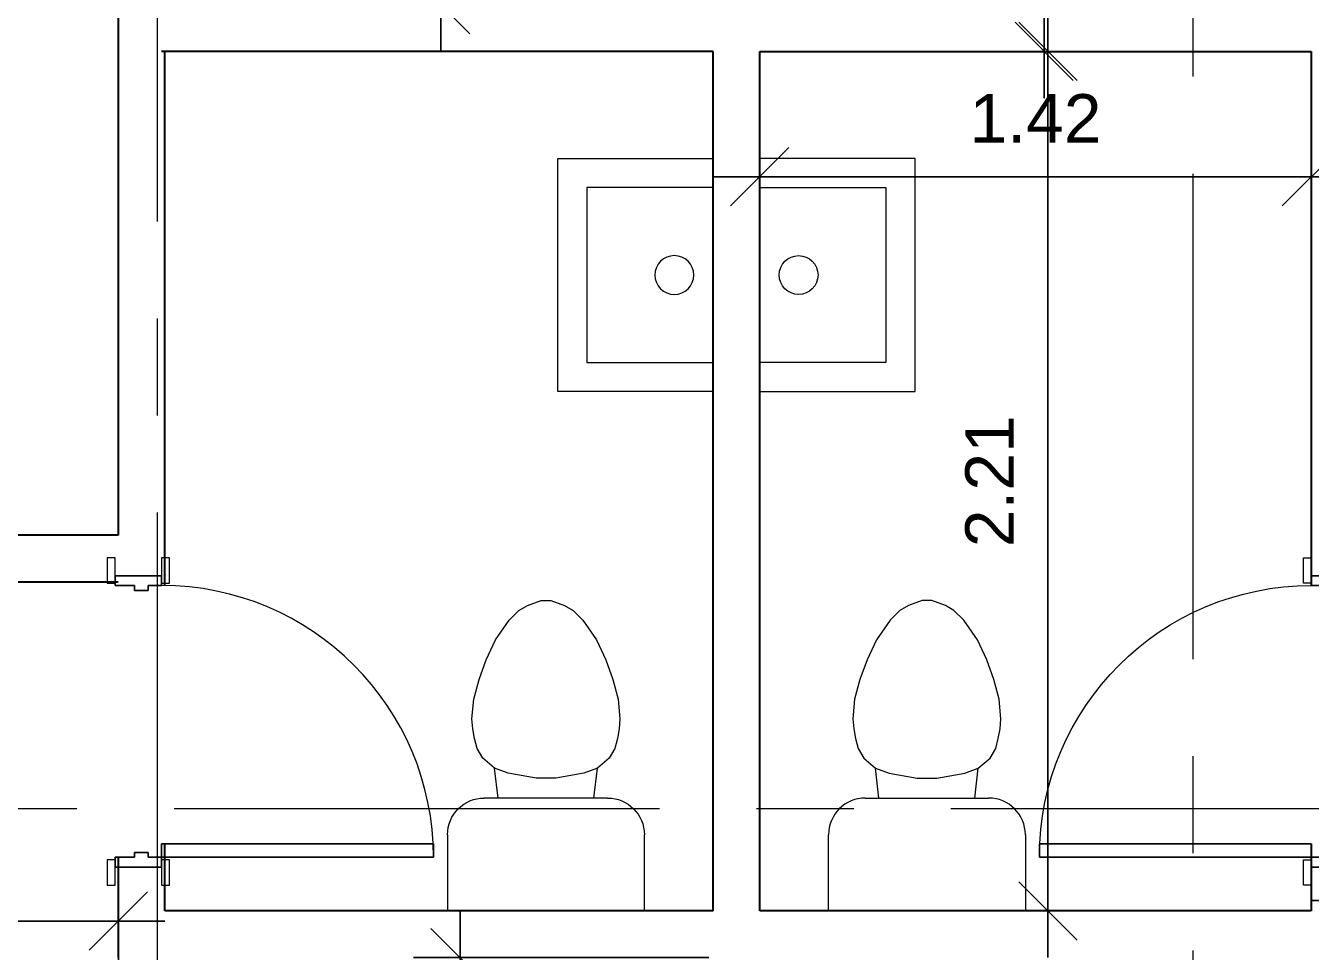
# Model space of a CAD drawing. Header units: metres. Extents: x -22 to 97, y 34 to 77.
# Drawn here: x -4.538 to -1.228, y 61.467 to 63.853 of the extents above; entities that cross this region are included whole.
import ezdxf

# ---------------------------------------------------------------- set-up
doc = ezdxf.new("R2010")
doc.units = ezdxf.units.M
doc.linetypes.add('CENTER', pattern=[2, 1.25, -0.25, 0.25, -0.25])
for name, color, linetype, lineweight in [('A-ANNO-DIMS', 211, 'Continuous', 9), ('A-DOOR', 31, 'Continuous', 18), ('A-DOOR-FRAM', 31, 'Continuous', 25), ('AXIS', 251, 'CENTER', 5), ('I-WALL', 2, 'Continuous', 18), ('P-SANR-FIXT', 6, 'Continuous', 18)]:
    doc.layers.add(name, color=color, linetype=linetype, lineweight=lineweight)
doc.styles.add('Arial_1', font='arial.ttf', dxfattribs={"height": 0.125})
doc.dimstyles.new('Diagonal_-_2_5mm_Arial', dxfattribs={"dimscale": 0.3048, "dimtxt": 0.127532, "dimasz": 0.492126, "dimexe": 0.393701, "dimexo": 0.246063, "dimgap": 0.287073, "dimtad": 1, "dimrnd": 0.01, "dimzin": 0, "dimdsep": 46, "dimtxsty": 'Arial_1', "dimblk1": 'OBLIQUE', "dimblk2": 'OBLIQUE', "dimsah": 1, "dimcen": 0.09, "dimdle": 0.393701, "dimazin": 0, "dimtfac": 1, "dimtdec": 4, "dimtix": 1, "dimtmove": 0, "dimatfit": 3, "dimfxl": 0, "dimtvp": 1, "dimtolj": 1, "dimtzin": 0, "dimarcsym": 0})

# ---------------------------------------------------------------- blocks, each defined once
blk = doc.blocks.new('_Oblique')
at = {"color": 0, "linetype": 'ByBlock', "lineweight": -2}
blk.add_line((-0.5, -0.5), (0.5, 0.5), dxfattribs=at)
blk = doc.blocks.new('*D751')
at = {"layer": 'A-ANNO-DIMS', "color": 0, "lineweight": -2}
for p, q in [((-6.1904, 61.5785), (-6.1904, 61.4275)), ((-4.2992, 61.5785), (-4.2992, 61.4275)), ((-6.3104, 61.5475), (-4.1792, 61.5475))]:
    blk.add_line(p, q, dxfattribs=at)
at = {"layer": 'Defpoints', "color": 0}
for p in [(-6.1904, 61.6535), (-4.2992, 61.6535), (-4.2992, 61.5475)]:
    blk.add_point(p, dxfattribs=at)
at = {"layer": 'A-ANNO-DIMS', "color": 0, "lineweight": -2, "xscale": 0.15, "yscale": 0.15, "zscale": 0.15, "rotation": 180}
blk.add_blockref('_Oblique', (-6.1904, 61.5475), dxfattribs=at)
at = {"layer": 'A-ANNO-DIMS', "color": 0, "lineweight": -2, "xscale": 0.15, "yscale": 0.15, "zscale": 0.15}
blk.add_blockref('_Oblique', (-4.2992, 61.5475), dxfattribs=at)
at = {"layer": 'A-ANNO-DIMS', "color": 0, "insert": (-5.2448, 61.6988), "char_height": 0.125, "attachment_point": 5, "style": 'Arial_1'}
blk.add_mtext('\\A1;1.89', dxfattribs=at)
blk = doc.blocks.new('*D753')
at = {"layer": 'A-ANNO-DIMS', "color": 0, "lineweight": -2}
for p, q in [((-1.2277, 61.6008), (0.7044, 61.6008)), ((-1.1077, 61.6318), (-1.1077, 61.4808)), ((0.5844, 61.6318), (0.5844, 61.4808))]:
    blk.add_line(p, q, dxfattribs=at)
at = {"layer": 'Defpoints', "color": 0}
for p in [(-1.1077, 61.7068), (0.5844, 61.7068), (0.5844, 61.6008)]:
    blk.add_point(p, dxfattribs=at)
at = {"layer": 'A-ANNO-DIMS', "color": 0, "lineweight": -2, "xscale": 0.15, "yscale": 0.15, "zscale": 0.15, "rotation": 180}
blk.add_blockref('_Oblique', (-1.1077, 61.6008), dxfattribs=at)
at = {"layer": 'A-ANNO-DIMS', "color": 0, "lineweight": -2, "xscale": 0.15, "yscale": 0.15, "zscale": 0.15}
blk.add_blockref('_Oblique', (0.5844, 61.6008), dxfattribs=at)
at = {"layer": 'A-ANNO-DIMS', "color": 0, "insert": (-0.2616, 61.7521), "char_height": 0.125, "attachment_point": 5, "style": 'Arial_1'}
blk.add_mtext('\\A1;1.69', dxfattribs=at)
blk = doc.blocks.new('rtgr')
at = {"layer": 'AXIS', "linetype": 'CENTER'}
for p, q in [((8804.6468, -620.5822, 0), (8804.6468, -584.1116, 0)), ((8829.9391, -596.0949, 0), (8791.7892, -596.0949, 0))]:
    blk.add_line(p, q, dxfattribs=at)
at = {"layer": 'AXIS', "linetype": 'CENTER', "elevation": 0}
blk.add_lwpolyline([(8806.9695, -584.1116), (8807.312, -584.4594), (8807.312, -620.2344), (8806.9695, -620.5822)], dxfattribs=at)
blk = doc.blocks.new('M_Toilet-Domestic-3D - M_Toilet-Domestic-3D-V2-01 Ground Floor Copy 1')
at = {"layer": 'P-SANR-FIXT'}
for p, q in [((-0.2534, 0.2984), (-0.2534, 0.4947)), ((0.2534, 0.4947), (0.2534, 0.2984)), ((0.1587, 0.2038), (-0.1588, 0.2038)), ((-0.1235, 0.2038), (-0.1323, 0.127)), ((0.1235, 0.2038), (0.1323, 0.127)), ((-0.0974, 0.1397), (-0.1323, 0.127)), ((-0.0254, 0.1524), (-0.0974, 0.1397)), ((0.0254, 0.1524), (-0.0254, 0.1524)), ((0.0974, 0.1397), (0.0254, 0.1524)), ((0.1323, 0.127), (0.0974, 0.1397)), ((-0.1626, 0.1016), (-0.177, 0.0762)), ((-0.1323, 0.127), (-0.1626, 0.1016)), ((0.1626, 0.1016), (0.1323, 0.127)), ((0.177, 0.0762), (0.1626, 0.1016)), ((-0.177, 0.0762), (-0.1838, 0.0508)), ((0.1838, 0.0508), (0.177, 0.0762)), ((-0.1838, 0.0508), (-0.1883, 0.0253)), ((0.1883, 0.0253), (0.1838, 0.0508)), ((-0.1883, 0.0253), (-0.1905, 0)), ((-0.1905, 0), (-0.1861, -0.0506)), ((0.1861, -0.0506), (0.1905, 0)), ((0.1905, 0), (0.1883, 0.0253)), ((-0.1861, -0.0506), (-0.1724, -0.1016)), ((0.1724, -0.1016), (0.1861, -0.0506)), ((-0.1724, -0.1016), (-0.1539, -0.1524)), ((0.1539, -0.1524), (0.1724, -0.1016)), ((-0.1539, -0.1524), (-0.1302, -0.2032)), ((0.1302, -0.2032), (0.1539, -0.1524)), ((-0.1302, -0.2032), (-0.095, -0.254)), ((0.095, -0.254), (0.1302, -0.2032)), ((-0.095, -0.254), (-0.0696, -0.2794)), ((0.0696, -0.2794), (0.095, -0.254)), ((-0.0696, -0.2794), (-0.0476, -0.2921)), ((-0.0476, -0.2921), (-0.0127, -0.3048)), ((0.0127, -0.3048), (0.0476, -0.2921)), ((0.0476, -0.2921), (0.0696, -0.2794)), ((-0.0127, -0.3048), (0.0127, -0.3048))]:
    blk.add_line(p, q, dxfattribs=at)
for centre, start, end in [((-0.1588, 0.2984), 180, 270), ((0.1587, 0.2984), 270, 360)]:
    blk.add_arc(centre, 0.0946, start, end, dxfattribs=at)
blk = doc.blocks.new('M_Sink-Mop-2D - M_Sink-Mop-2D-V5-01 Ground Floor Copy 1')
at = {"layer": 'P-SANR-FIXT'}
for p, q in [((0.3, 0.4), (-0.3, 0.4)), ((-0.3, 0.4), (-0.3, 0.0013)), ((0.3, 0.0013), (0.3, 0.4)), ((-0.225, 0.325), (0.225, 0.325)), ((-0.225, 0.0013), (-0.225, 0.325)), ((0.225, 0.325), (0.225, 0.0013))]:
    blk.add_line(p, q, dxfattribs=at)
blk.add_circle((0, 0.1), 0.05, dxfattribs=at)
blk = doc.blocks.new('M_Door-Interior-Single-1_Panel-Wood - 70-531767-01 Ground Floor Copy 1')
at = {"layer": 'A-DOOR', "lineweight": 25}
for p, q in [((0.35, 0.756825), (0.315, 0.756825)), ((0.315, 0.756825), (0.315, 0.056825)), ((0.35, 0.056825), (0.35, 0.756825)), ((0.315, 0.056825), (0.35, 0.056825))]:
    blk.add_line(p, q, dxfattribs=at)
at = {"layer": 'A-DOOR'}
for p, q in [((-0.35635, 0.076825), (-0.42135, 0.076825)), ((-0.42135, 0.076825), (-0.42135, 0.056825)), ((-0.35635, 0.056825), (-0.35635, 0.076825)), ((0.42135, 0.076825), (0.35635, 0.076825)), ((0.35635, 0.076825), (0.35635, 0.056825)), ((0.42135, 0.056825), (0.42135, 0.076825)), ((-0.42135, 0.056825), (-0.35635, 0.056825)), ((0.35635, 0.056825), (0.42135, 0.056825)), ((-0.35635, -0.063175), (-0.42135, -0.063175)), ((-0.42135, -0.063175), (-0.42135, -0.083175)), ((-0.35635, -0.083175), (-0.35635, -0.063175)), ((0.42135, -0.063175), (0.35635, -0.063175)), ((0.35635, -0.063175), (0.35635, -0.083175)), ((0.42135, -0.083175), (0.42135, -0.063175)), ((-0.42135, -0.083175), (-0.35635, -0.083175)), ((0.35635, -0.083175), (0.42135, -0.083175))]:
    blk.add_line(p, q, dxfattribs=at)
blk.add_arc((0.35, 0.056825), 0.7, 90, 180, dxfattribs=at)
at = {"layer": 'A-DOOR-FRAM'}
for p, q in [((-0.35, 0.056825), (-0.375, 0.056825)), ((-0.375, 0.056825), (-0.375, -0.063175)), ((-0.35, 0.021825), (-0.35, 0.056825)), ((0.35, 0.056825), (0.35, 0.021825)), ((0.375, 0.056825), (0.35, 0.056825)), ((0.375, -0.063175), (0.375, 0.056825)), ((-0.3373, 0.021825), (-0.35, 0.021825)), ((-0.3373, -0.0131), (-0.3373, 0.021825)), ((0.35, 0.021825), (0.3373, 0.021825)), ((0.3373, 0.021825), (0.3373, -0.0131)), ((-0.35, -0.063175), (-0.35, -0.0131)), ((-0.35, -0.0131), (-0.3373, -0.0131)), ((0.3373, -0.0131), (0.35, -0.0131)), ((0.35, -0.0131), (0.35, -0.063175)), ((-0.375, -0.063175), (-0.35, -0.063175)), ((0.35, -0.063175), (0.375, -0.063175))]:
    blk.add_line(p, q, dxfattribs=at)
blk = doc.blocks.new('*D786')
at = {"layer": 'A-ANNO-DIMS', "color": 0, "lineweight": -2}
for p, q in [((-2.6477, 63.712), (-2.6477, 63.3443)), ((-1.2277, 63.712), (-1.2277, 63.3443)), ((-1.1077, 63.4643), (-2.7677, 63.4643))]:
    blk.add_line(p, q, dxfattribs=at)
at = {"layer": 'Defpoints', "color": 0}
for p in [(-2.6477, 63.787), (-1.2277, 63.787), (-2.6477, 63.4643)]:
    blk.add_point(p, dxfattribs=at)
at = {"layer": 'A-ANNO-DIMS', "color": 0, "lineweight": -2, "xscale": 0.15, "yscale": 0.15, "zscale": 0.15, "rotation": 180}
blk.add_blockref('_Oblique', (-2.6477, 63.4643), dxfattribs=at)
at = {"layer": 'A-ANNO-DIMS', "color": 0, "lineweight": -2, "xscale": 0.15, "yscale": 0.15, "zscale": 0.15}
blk.add_blockref('_Oblique', (-1.2277, 63.4643), dxfattribs=at)
at = {"layer": 'A-ANNO-DIMS', "color": 0, "insert": (-1.9377, 63.6145), "char_height": 0.125, "attachment_point": 5, "style": 'Arial_1'}
blk.add_mtext('\\A1;1.42', dxfattribs=at)
blk = doc.blocks.new('*D787')
at = {"layer": 'A-ANNO-DIMS', "color": 0, "lineweight": -2}
for p, q in [((-1.9059, 63.907), (-1.9059, 61.4535)), ((-1.885, 63.787), (-2.0259, 63.787)), ((-1.885, 61.5735), (-2.0259, 61.5735))]:
    blk.add_line(p, q, dxfattribs=at)
at = {"layer": 'Defpoints', "color": 0}
for p in [(-1.81, 63.787), (-1.9059, 61.5735), (-1.81, 61.5735)]:
    blk.add_point(p, dxfattribs=at)
at = {"layer": 'A-ANNO-DIMS', "color": 0, "lineweight": -2, "xscale": 0.15, "yscale": 0.15, "zscale": 0.15}
for p, rotation in [((-1.9059, 63.787), 90), ((-1.9059, 61.5735), 270)]:
    blk.add_blockref('_Oblique', p, dxfattribs=dict(at, rotation=rotation))
at = {"layer": 'A-ANNO-DIMS', "color": 0, "insert": (-2.0562, 62.6802), "char_height": 0.125, "attachment_point": 5, "rotation": 90, "style": 'Arial_1'}
blk.add_mtext('\\A1;2.21', dxfattribs=at)
blk = doc.blocks.new('*D788')
at = {"layer": 'A-ANNO-DIMS', "color": 0, "lineweight": -2}
for p, q in [((-1.9155, 66.4772), (-1.9155, 63.667)), ((-2.157, 66.3572), (-1.7955, 66.3572)), ((-2.0109, 63.787), (-1.7955, 63.787))]:
    blk.add_line(p, q, dxfattribs=at)
at = {"layer": 'Defpoints', "color": 0}
for p in [(-2.232, 66.3572), (-2.0859, 63.787), (-1.9155, 63.787)]:
    blk.add_point(p, dxfattribs=at)
at = {"layer": 'A-ANNO-DIMS', "color": 0, "lineweight": -2, "xscale": 0.15, "yscale": 0.15, "zscale": 0.15}
for p, rotation in [((-1.9155, 66.3572), 90), ((-1.9155, 63.787), 270)]:
    blk.add_blockref('_Oblique', p, dxfattribs=dict(at, rotation=rotation))
at = {"layer": 'A-ANNO-DIMS', "color": 0, "insert": (-2.0668, 65.0721), "char_height": 0.125, "attachment_point": 5, "rotation": 90, "style": 'Arial_1'}
blk.add_mtext('\\A1;2.57', dxfattribs=at)
blk = doc.blocks.new('*D790')
at = {"layer": 'A-ANNO-DIMS', "color": 0, "lineweight": -2}
for p, q in [((-3.4692, 66.4772), (-3.4692, 63.787)), ((-3.3985, 66.3572), (-3.3492, 66.3572)), ((-3.3985, 63.907), (-3.3492, 63.907))]:
    blk.add_line(p, q, dxfattribs=at)
at = {"layer": 'Defpoints', "color": 0}
for p in [(-3.4735, 66.3572), (-3.4735, 63.907), (-3.4692, 63.907)]:
    blk.add_point(p, dxfattribs=at)
at = {"layer": 'A-ANNO-DIMS', "color": 0, "lineweight": -2, "xscale": 0.15, "yscale": 0.15, "zscale": 0.15}
for p, rotation in [((-3.4692, 66.3572), 90), ((-3.4692, 63.907), 270)]:
    blk.add_blockref('_Oblique', p, dxfattribs=dict(at, rotation=rotation))
at = {"layer": 'A-ANNO-DIMS', "color": 0, "insert": (-3.6205, 65.1321), "char_height": 0.125, "attachment_point": 5, "rotation": 90, "style": 'Arial_1'}
blk.add_mtext('\\A1;2.45', dxfattribs=at)
blk = doc.blocks.new('*D792')
at = {"layer": 'A-ANNO-DIMS', "color": 0, "lineweight": -2}
for p, q in [((-3.4194, 61.5735), (-3.4194, 60.0735)), ((-2.7785, 61.4535), (-3.5394, 61.4535)), ((-2.7785, 60.1935), (-3.5394, 60.1935))]:
    blk.add_line(p, q, dxfattribs=at)
at = {"layer": 'Defpoints', "color": 0}
for p in [(-2.7035, 61.4535), (-3.4194, 60.1935), (-2.7035, 60.1935)]:
    blk.add_point(p, dxfattribs=at)
at = {"layer": 'A-ANNO-DIMS', "color": 0, "lineweight": -2, "xscale": 0.15, "yscale": 0.15, "zscale": 0.15}
for p, rotation in [((-3.4194, 61.4535), 90), ((-3.4194, 60.1935), 270)]:
    blk.add_blockref('_Oblique', p, dxfattribs=dict(at, rotation=rotation))
at = {"layer": 'A-ANNO-DIMS', "color": 0, "insert": (-3.5708, 60.8235), "char_height": 0.125, "attachment_point": 5, "rotation": 90, "style": 'Arial_1'}
blk.add_mtext('\\A1;1.26', dxfattribs=at)

msp = doc.modelspace()

# ---------------------------------------------------------------- linework, layer by layer
at = {"layer": 'I-WALL', "lineweight": 35}
for p, q in [((-4.29925, 63.90697), (-4.29925, 62.54113)), ((-4.17925, 62.41164), (-4.17925, 63.78697)), ((-1.22768, 63.78697), (-1.22768, 62.4117)), ((-4.29925, 62.54113), (-6.41234, 62.54113)), ((-6.44484, 62.42113), (-4.29925, 62.42113)), ((-4.17925, 61.57352), (-4.17925, 61.7467)), ((-1.22768, 61.7467), (-1.22768, 61.57352)), ((-4.29925, 61.7117), (-4.29925, 61.45352))]:
    msp.add_line(p, q, dxfattribs=at)
for points in [[(-2.76772, 63.78697), (-4.18776, 63.78697)], [(-2.76772, 61.57352), (-2.76772, 63.78697)], [(-2.76772, 61.57352), (-2.76772, 63.78697)], [(-2.64772, 63.78697), (-1.22768, 63.78697)], [(-2.64772, 61.57352), (-2.64772, 63.78697)], [(-2.64772, 61.57352), (-2.64772, 63.78697)], [(-2.76772, 61.57352), (-4.17925, 61.57352)], [(-1.22768, 61.57352), (-2.64772, 61.57352)]]:
    msp.add_lwpolyline(points, dxfattribs=at)

# ---------------------------------------------------------------- block references
at = {"layer": 'A-ANNO-DIMS'}
msp.add_blockref('rtgr', (-8808.84499, 657.93152, -0.00003), dxfattribs=at)
at = {"layer": 'A-DOOR', "rotation": 270}
msp.add_blockref('M_Door-Interior-Single-1_Panel-Wood - 70-531767-01 Ground Floor Copy 1', (-4.24458, 62.0617), dxfattribs=at)
at = {"layer": 'A-DOOR', "xscale": -1, "rotation": 90}
msp.add_blockref('M_Door-Interior-Single-1_Panel-Wood - 70-531767-01 Ground Floor Copy 1', (-1.17086, 62.0617), dxfattribs=at)
at = {"layer": 'P-SANR-FIXT', "xscale": -1}
for name, p, rotation in [('M_Sink-Mop-2D - M_Sink-Mop-2D-V5-01 Ground Floor Copy 1', (-2.76772, 63.21111), 90), ('M_Toilet-Domestic-3D - M_Toilet-Domestic-3D-V2-01 Ground Floor Copy 1', (-3.19817, 62.06822), 180)]:
    msp.add_blockref(name, p, dxfattribs=dict(at, rotation=rotation))
at = {"layer": 'P-SANR-FIXT'}
for name, p, rotation in [('M_Sink-Mop-2D - M_Sink-Mop-2D-V5-01 Ground Floor Copy 1', (-2.64772, 63.21111), 270), ('M_Toilet-Domestic-3D - M_Toilet-Domestic-3D-V2-01 Ground Floor Copy 1', (-2.21727, 62.06822), 180)]:
    msp.add_blockref(name, p, dxfattribs=dict(at, rotation=rotation))

# ---------------------------------------------------------------- dimensions: what is measured, and where the dimension line sits
at = {"layer": 'A-ANNO-DIMS'}
for base, p1, p2, override, picture, middle in [((-3.46923, 63.90697), (-3.47348, 66.3572), (-3.47348, 63.90697), {"dimpost": '<>', "dimfxl": 0.12}, '*D790', (-3.62055, 65.13209)), ((-1.91549, 63.78697), (-2.232, 66.3572), (-2.0859, 63.78697), {"dimpost": '<>', "dimfxl": 2.953283}, '*D788', (-2.06681, 65.07209)), ((-1.9059, 61.57352), (-1.80999, 63.78697), (-1.80999, 61.57352), {"dimpost": '<>', "dimfxl": 2.953283}, '*D787', (-2.05615, 62.68024)), ((-3.41944, 60.19352), (-2.70346, 61.45352), (-2.70346, 60.19352), {"dimpost": '<>', "dimfxl": 2.62}, '*D792', (-3.57076, 60.82352))]:
    dim = msp.add_linear_dim(base=base, p1=p1, p2=p2, angle=90, dimstyle='Diagonal_-_2_5mm_Arial', override=override, dxfattribs=at)
    dim.commit()
    dim.dimension.update_dxf_attribs({"geometry": picture, "text_midpoint": middle})
for base, p1, p2, override, picture, middle in [((-2.64772, 63.46427), (-1.22768, 63.78697), (-2.64772, 63.78697), {"dimpost": '<>', "dimfxl": 2.953283}, '*D786', (-1.9377, 63.61452)), ((0.58439, 61.60077), (-1.10768, 61.70684), (0.58439, 61.70684), {"dimpost": '<>', "dimfxl": 1.692069}, '*D753', (-0.26165, 61.75209)), ((-4.29925, 61.54747), (-6.1904, 61.65353), (-4.29925, 61.65353), {"dimpost": '<>', "dimfxl": 1.891153}, '*D751', (-5.24483, 61.69879))]:
    dim = msp.add_linear_dim(base=base, p1=p1, p2=p2, dimstyle='Diagonal_-_2_5mm_Arial', override=override, dxfattribs=at)
    dim.commit()
    dim.dimension.update_dxf_attribs({"geometry": picture, "text_midpoint": middle})

doc.saveas('drawing.dxf')
